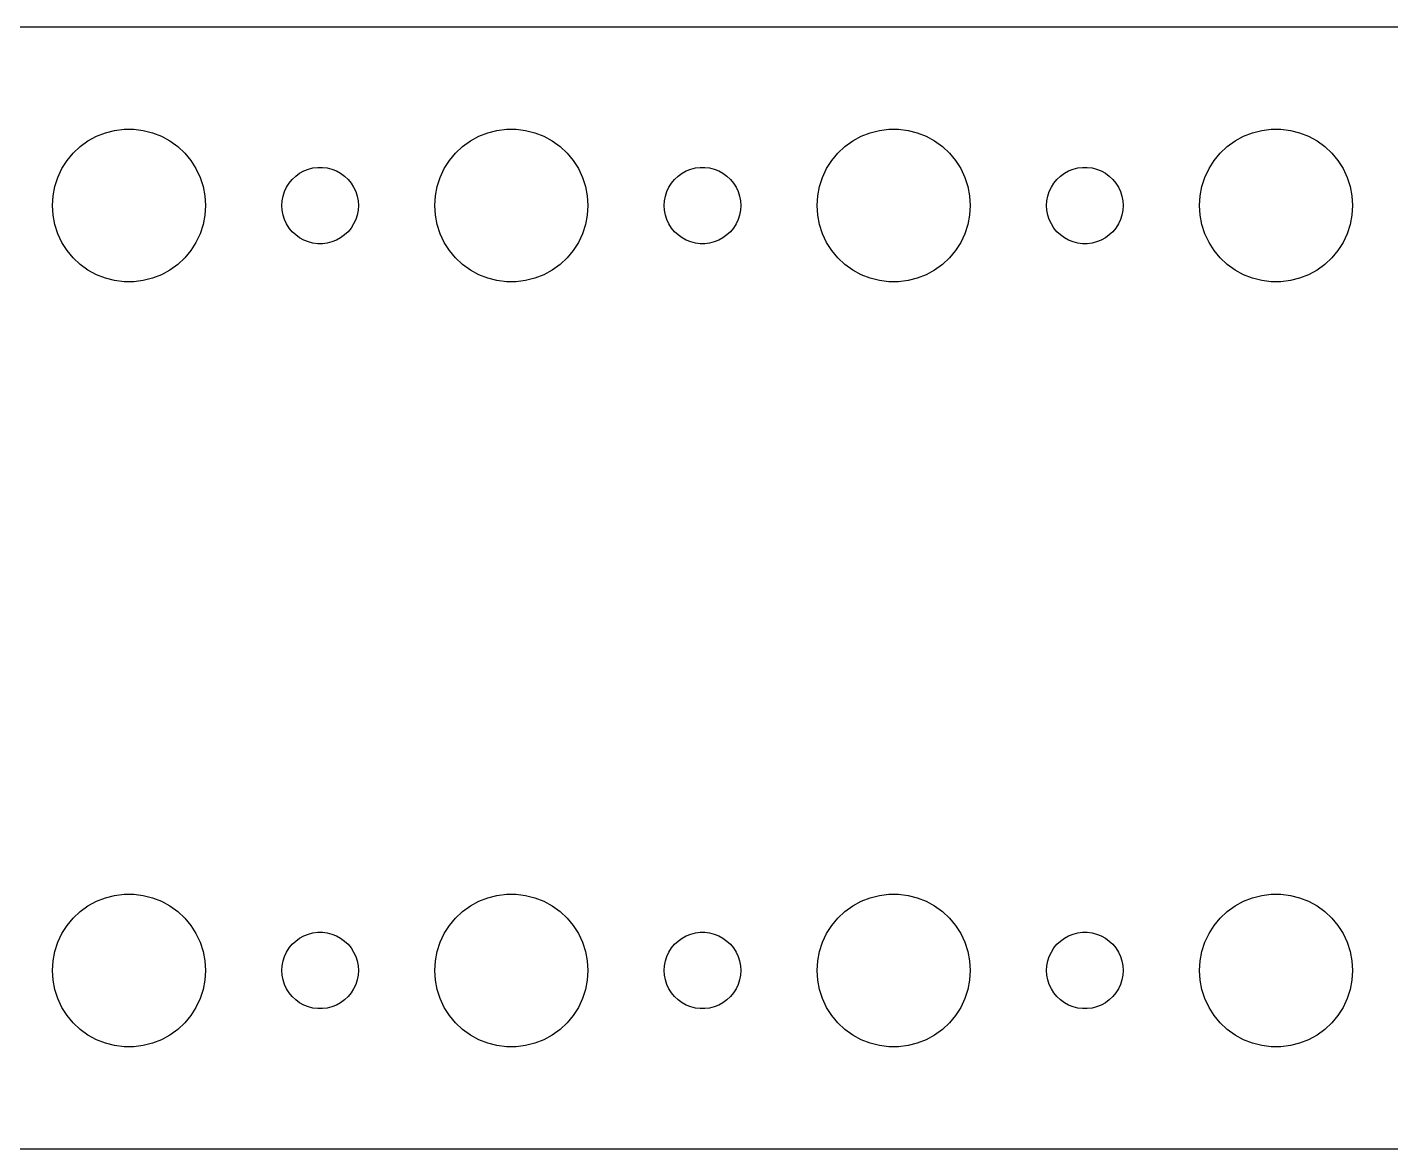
# Model space of a CAD drawing. Header units: metres. Extents: x -187 to 187, y -22 to 22.
# Drawn here: x 41 to 94.5, y -22 to 22 of the extents above; entities that cross this region are included whole.
import ezdxf

# ---------------------------------------------------------------- set-up
doc = ezdxf.new("R2010")
doc.units = ezdxf.units.M

msp = doc.modelspace()

# ---------------------------------------------------------------- linework, layer by layer
for p, q in [((182.314, 21.9901), (-182.314, 21.9901)), ((43.3925, 17.533), (43.7227, 17.7145)), ((43.7227, 17.7145), (44.0729, 17.8532)), ((44.0729, 17.8532), (44.4379, 17.9469)), ((44.4379, 17.9469), (44.8116, 17.9941)), ((44.8116, 17.9941), (45.1884, 17.9941)), ((45.1884, 17.9941), (45.5621, 17.9469)), ((45.5621, 17.9469), (45.927, 17.8532)), ((45.927, 17.8532), (46.2773, 17.7145)), ((46.2773, 17.7145), (46.6075, 17.533)), ((58.3925, 17.533), (58.7227, 17.7145)), ((58.7227, 17.7145), (59.0729, 17.8532)), ((59.0729, 17.8532), (59.4379, 17.9469)), ((59.4379, 17.9469), (59.8116, 17.9941)), ((59.8116, 17.9941), (60.1884, 17.9941)), ((60.1884, 17.9941), (60.5621, 17.9469)), ((60.5621, 17.9469), (60.927, 17.8532)), ((60.927, 17.8532), (61.2773, 17.7145)), ((61.2773, 17.7145), (61.6075, 17.533)), ((73.3925, 17.533), (73.7227, 17.7145)), ((73.7227, 17.7145), (74.073, 17.8532)), ((74.073, 17.8532), (74.4379, 17.9469)), ((74.4379, 17.9469), (74.8116, 17.9941)), ((74.8116, 17.9941), (75.1884, 17.9941)), ((75.1884, 17.9941), (75.5621, 17.9469)), ((75.5621, 17.9469), (75.927, 17.8532)), ((75.927, 17.8532), (76.2773, 17.7145)), ((76.2773, 17.7145), (76.6075, 17.533)), ((88.3925, 17.533), (88.7227, 17.7145)), ((88.7227, 17.7145), (89.073, 17.8532)), ((89.073, 17.8532), (89.4379, 17.9469)), ((89.4379, 17.9469), (89.8116, 17.9941)), ((89.8116, 17.9941), (90.1884, 17.9941)), ((90.1884, 17.9941), (90.5621, 17.9469)), ((90.5621, 17.9469), (90.927, 17.8532)), ((90.927, 17.8532), (91.2773, 17.7145)), ((91.2773, 17.7145), (91.6075, 17.533)), ((42.8131, 17.0536), (43.0877, 17.3115)), ((43.0877, 17.3115), (43.3925, 17.533)), ((46.6075, 17.533), (46.9123, 17.3115)), ((46.9123, 17.3115), (47.1869, 17.0536)), ((57.8131, 17.0536), (58.0877, 17.3115)), ((58.0877, 17.3115), (58.3925, 17.533)), ((61.6075, 17.533), (61.9123, 17.3115)), ((61.9123, 17.3115), (62.1869, 17.0536)), ((72.8131, 17.0536), (73.0877, 17.3115)), ((73.0877, 17.3115), (73.3925, 17.533)), ((76.6075, 17.533), (76.9123, 17.3115)), ((76.9123, 17.3115), (77.1869, 17.0536)), ((87.8131, 17.0536), (88.0877, 17.3115)), ((88.0877, 17.3115), (88.3925, 17.533)), ((91.6075, 17.533), (91.9123, 17.3115)), ((91.9123, 17.3115), (92.1869, 17.0536)), ((42.3711, 16.4453), (42.5729, 16.7634)), ((42.5729, 16.7634), (42.8131, 17.0536)), ((47.1869, 17.0536), (47.427, 16.7634)), ((47.427, 16.7634), (47.6289, 16.4453)), ((57.3711, 16.4453), (57.5729, 16.7634)), ((57.5729, 16.7634), (57.8131, 17.0536)), ((62.1869, 17.0536), (62.427, 16.7634)), ((62.427, 16.7634), (62.6289, 16.4453)), ((72.3711, 16.4453), (72.573, 16.7634)), ((72.573, 16.7634), (72.8131, 17.0536)), ((77.1869, 17.0536), (77.427, 16.7634)), ((77.427, 16.7634), (77.6289, 16.4453)), ((87.3711, 16.4453), (87.573, 16.7634)), ((87.573, 16.7634), (87.8131, 17.0536)), ((92.1869, 17.0536), (92.427, 16.7634)), ((92.427, 16.7634), (92.6289, 16.4453)), ((42.0942, 15.7461), (42.2107, 16.1044)), ((42.2107, 16.1044), (42.3711, 16.4453)), ((47.6289, 16.4453), (47.7893, 16.1044)), ((47.7893, 16.1044), (47.9057, 15.7461)), ((51.4065, 16.0268), (51.5439, 16.1558)), ((51.5439, 16.1558), (51.6963, 16.2665)), ((51.6963, 16.2665), (51.8613, 16.3572)), ((51.8613, 16.3572), (52.0365, 16.4266)), ((52.0365, 16.4266), (52.2189, 16.4734)), ((52.2189, 16.4734), (52.4058, 16.497)), ((52.4058, 16.497), (52.5942, 16.497)), ((52.5942, 16.497), (52.7811, 16.4734)), ((52.7811, 16.4734), (52.9635, 16.4266)), ((52.9635, 16.4266), (53.1387, 16.3572)), ((53.1387, 16.3572), (53.3037, 16.2665)), ((53.3037, 16.2665), (53.4561, 16.1558)), ((53.4561, 16.1558), (53.5934, 16.0268)), ((57.0942, 15.7461), (57.2107, 16.1044)), ((57.2107, 16.1044), (57.3711, 16.4453)), ((62.6289, 16.4453), (62.7893, 16.1044)), ((62.7893, 16.1044), (62.9057, 15.7461)), ((66.4065, 16.0268), (66.5439, 16.1558)), ((66.5439, 16.1558), (66.6963, 16.2665)), ((66.6963, 16.2665), (66.8613, 16.3572)), ((66.8613, 16.3572), (67.0365, 16.4266)), ((67.0365, 16.4266), (67.2189, 16.4734)), ((67.2189, 16.4734), (67.4058, 16.497)), ((67.4058, 16.497), (67.5942, 16.497)), ((67.5942, 16.497), (67.7811, 16.4734)), ((67.7811, 16.4734), (67.9635, 16.4266)), ((67.9635, 16.4266), (68.1387, 16.3572)), ((68.1387, 16.3572), (68.3037, 16.2665)), ((68.3037, 16.2665), (68.4561, 16.1558)), ((68.4561, 16.1558), (68.5934, 16.0268)), ((72.0943, 15.7461), (72.2107, 16.1044)), ((72.2107, 16.1044), (72.3711, 16.4453)), ((77.6289, 16.4453), (77.7893, 16.1044)), ((77.7893, 16.1044), (77.9057, 15.7461)), ((81.4065, 16.0268), (81.5439, 16.1558)), ((81.5439, 16.1558), (81.6963, 16.2665)), ((81.6963, 16.2665), (81.8613, 16.3572)), ((81.8613, 16.3572), (82.0365, 16.4266)), ((82.0365, 16.4266), (82.2189, 16.4734)), ((82.2189, 16.4734), (82.4058, 16.497)), ((82.4058, 16.497), (82.5942, 16.497)), ((82.5942, 16.497), (82.7811, 16.4734)), ((82.7811, 16.4734), (82.9635, 16.4266)), ((82.9635, 16.4266), (83.1387, 16.3572)), ((83.1387, 16.3572), (83.3037, 16.2665)), ((83.3037, 16.2665), (83.4561, 16.1558)), ((83.4561, 16.1558), (83.5934, 16.0268)), ((87.0943, 15.7461), (87.2107, 16.1044)), ((87.2107, 16.1044), (87.3711, 16.4453)), ((92.6289, 16.4453), (92.7893, 16.1044)), ((92.7893, 16.1044), (92.9057, 15.7461)), ((42.0237, 15.376), (42.0942, 15.7461)), ((47.9057, 15.7461), (47.9763, 15.376)), ((51.0471, 15.373), (51.1053, 15.5522)), ((51.1053, 15.5522), (51.1855, 15.7226)), ((51.1855, 15.7226), (51.2865, 15.8817)), ((51.2865, 15.8817), (51.4065, 16.0268)), ((53.5934, 16.0268), (53.7135, 15.8817)), ((53.7135, 15.8817), (53.8145, 15.7226)), ((53.8145, 15.7226), (53.8947, 15.5522)), ((53.8947, 15.5522), (53.9529, 15.373)), ((57.0237, 15.376), (57.0942, 15.7461)), ((62.9057, 15.7461), (62.9763, 15.376)), ((66.0471, 15.373), (66.1053, 15.5522)), ((66.1053, 15.5522), (66.1855, 15.7226)), ((66.1855, 15.7226), (66.2865, 15.8817)), ((66.2865, 15.8817), (66.4065, 16.0268)), ((68.5934, 16.0268), (68.7135, 15.8817)), ((68.7135, 15.8817), (68.8145, 15.7226)), ((68.8145, 15.7226), (68.8947, 15.5522)), ((68.8947, 15.5522), (68.9529, 15.373)), ((72.0237, 15.376), (72.0943, 15.7461)), ((77.9057, 15.7461), (77.9763, 15.376)), ((81.0471, 15.373), (81.1053, 15.5522)), ((81.1053, 15.5522), (81.1855, 15.7226)), ((81.1855, 15.7226), (81.2865, 15.8817)), ((81.2865, 15.8817), (81.4065, 16.0268)), ((83.5934, 16.0268), (83.7135, 15.8817)), ((83.7135, 15.8817), (83.8145, 15.7226)), ((83.8145, 15.7226), (83.8947, 15.5522)), ((83.8947, 15.5522), (83.9529, 15.373)), ((87.0237, 15.376), (87.0943, 15.7461)), ((92.9057, 15.7461), (92.9763, 15.376)), ((42, 15), (42.0237, 15.376)), ((42.0237, 14.624), (42, 15)), ((47.9763, 15.376), (48, 15)), ((48, 15), (47.9763, 14.624)), ((51, 15), (51.0118, 15.188)), ((51.0118, 14.812), (51, 15)), ((51.0118, 15.188), (51.0471, 15.373)), ((53.9529, 15.373), (53.9882, 15.188)), ((53.9882, 15.188), (54, 15)), ((54, 15), (53.9882, 14.812)), ((57, 15), (57.0237, 15.376)), ((57.0237, 14.624), (57, 15)), ((62.9763, 15.376), (63, 15)), ((63, 15), (62.9763, 14.624)), ((66, 15), (66.0118, 15.188)), ((66.0118, 14.812), (66, 15)), ((66.0118, 15.188), (66.0471, 15.373)), ((68.9529, 15.373), (68.9882, 15.188)), ((68.9882, 15.188), (69, 15)), ((69, 15), (68.9882, 14.812)), ((72, 15), (72.0237, 15.376)), ((72.0237, 14.624), (72, 15)), ((77.9763, 15.376), (78, 15)), ((78, 15), (77.9763, 14.624)), ((81, 15), (81.0118, 15.188)), ((81.0118, 14.812), (81, 15)), ((81.0118, 15.188), (81.0471, 15.373)), ((83.9529, 15.373), (83.9882, 15.188)), ((83.9882, 15.188), (84, 15)), ((84, 15), (83.9882, 14.812)), ((87, 15), (87.0237, 15.376)), ((87.0237, 14.624), (87, 15)), ((92.9763, 15.376), (93, 15)), ((93, 15), (92.9763, 14.624)), ((42.0942, 14.2539), (42.0237, 14.624)), ((47.9763, 14.624), (47.9057, 14.2539)), ((51.0471, 14.627), (51.0118, 14.812)), ((51.1053, 14.4478), (51.0471, 14.627)), ((51.1855, 14.2774), (51.1053, 14.4478)), ((53.8947, 14.4478), (53.8145, 14.2774)), ((53.9529, 14.627), (53.8947, 14.4478)), ((53.9882, 14.812), (53.9529, 14.627)), ((57.0942, 14.2539), (57.0237, 14.624)), ((62.9763, 14.624), (62.9057, 14.2539)), ((66.0471, 14.627), (66.0118, 14.812)), ((66.1053, 14.4478), (66.0471, 14.627)), ((66.1855, 14.2774), (66.1053, 14.4478)), ((68.8947, 14.4478), (68.8145, 14.2774)), ((68.9529, 14.627), (68.8947, 14.4478)), ((68.9882, 14.812), (68.9529, 14.627)), ((72.0943, 14.2539), (72.0237, 14.624)), ((77.9763, 14.624), (77.9057, 14.2539)), ((81.0471, 14.627), (81.0118, 14.812)), ((81.1053, 14.4478), (81.0471, 14.627)), ((81.1855, 14.2774), (81.1053, 14.4478)), ((83.8947, 14.4478), (83.8145, 14.2774)), ((83.9529, 14.627), (83.8947, 14.4478)), ((83.9882, 14.812), (83.9529, 14.627)), ((87.0943, 14.2539), (87.0237, 14.624)), ((92.9763, 14.624), (92.9057, 14.2539)), ((42.2107, 13.8956), (42.0942, 14.2539)), ((47.9057, 14.2539), (47.7893, 13.8956)), ((51.2865, 14.1183), (51.1855, 14.2774)), ((51.4065, 13.9732), (51.2865, 14.1183)), ((51.5439, 13.8442), (51.4065, 13.9732)), ((53.5934, 13.9732), (53.4561, 13.8442)), ((53.7135, 14.1183), (53.5934, 13.9732)), ((53.8145, 14.2774), (53.7135, 14.1183)), ((57.2107, 13.8956), (57.0942, 14.2539)), ((62.9057, 14.2539), (62.7893, 13.8956)), ((66.2865, 14.1183), (66.1855, 14.2774)), ((66.4065, 13.9732), (66.2865, 14.1183)), ((66.5439, 13.8442), (66.4065, 13.9732)), ((68.5934, 13.9732), (68.4561, 13.8442)), ((68.7135, 14.1183), (68.5934, 13.9732)), ((68.8145, 14.2774), (68.7135, 14.1183)), ((72.2107, 13.8956), (72.0943, 14.2539)), ((77.9057, 14.2539), (77.7893, 13.8956)), ((81.2865, 14.1183), (81.1855, 14.2774)), ((81.4065, 13.9732), (81.2865, 14.1183)), ((81.5439, 13.8442), (81.4065, 13.9732)), ((83.5934, 13.9732), (83.4561, 13.8442)), ((83.7135, 14.1183), (83.5934, 13.9732)), ((83.8145, 14.2774), (83.7135, 14.1183)), ((87.2107, 13.8956), (87.0943, 14.2539)), ((92.9057, 14.2539), (92.7893, 13.8956)), ((42.3711, 13.5547), (42.2107, 13.8956)), ((42.5729, 13.2366), (42.3711, 13.5547)), ((47.6289, 13.5547), (47.427, 13.2366)), ((47.7893, 13.8956), (47.6289, 13.5547)), ((51.6963, 13.7335), (51.5439, 13.8442)), ((51.8613, 13.6427), (51.6963, 13.7335)), ((52.0365, 13.5734), (51.8613, 13.6427)), ((52.2189, 13.5266), (52.0365, 13.5734)), ((52.4058, 13.5029), (52.2189, 13.5266)), ((52.5942, 13.5029), (52.4058, 13.5029)), ((52.7811, 13.5266), (52.5942, 13.5029)), ((52.9635, 13.5734), (52.7811, 13.5266)), ((53.1387, 13.6427), (52.9635, 13.5734)), ((53.3037, 13.7335), (53.1387, 13.6427)), ((53.4561, 13.8442), (53.3037, 13.7335)), ((57.3711, 13.5547), (57.2107, 13.8956)), ((57.5729, 13.2366), (57.3711, 13.5547)), ((62.6289, 13.5547), (62.427, 13.2366)), ((62.7893, 13.8956), (62.6289, 13.5547)), ((66.6963, 13.7335), (66.5439, 13.8442)), ((66.8613, 13.6427), (66.6963, 13.7335)), ((67.0365, 13.5734), (66.8613, 13.6427)), ((67.2189, 13.5266), (67.0365, 13.5734)), ((67.4058, 13.5029), (67.2189, 13.5266)), ((67.5942, 13.5029), (67.4058, 13.5029)), ((67.7811, 13.5266), (67.5942, 13.5029)), ((67.9635, 13.5734), (67.7811, 13.5266)), ((68.1387, 13.6427), (67.9635, 13.5734)), ((68.3037, 13.7335), (68.1387, 13.6427)), ((68.4561, 13.8442), (68.3037, 13.7335)), ((72.3711, 13.5547), (72.2107, 13.8956)), ((72.573, 13.2366), (72.3711, 13.5547)), ((77.6289, 13.5547), (77.427, 13.2366)), ((77.7893, 13.8956), (77.6289, 13.5547)), ((81.6963, 13.7335), (81.5439, 13.8442)), ((81.8613, 13.6427), (81.6963, 13.7335)), ((82.0365, 13.5734), (81.8613, 13.6427)), ((82.2189, 13.5266), (82.0365, 13.5734)), ((82.4058, 13.5029), (82.2189, 13.5266)), ((82.5942, 13.5029), (82.4058, 13.5029)), ((82.7811, 13.5266), (82.5942, 13.5029)), ((82.9635, 13.5734), (82.7811, 13.5266)), ((83.1387, 13.6427), (82.9635, 13.5734)), ((83.3037, 13.7335), (83.1387, 13.6427)), ((83.4561, 13.8442), (83.3037, 13.7335)), ((87.3711, 13.5547), (87.2107, 13.8956)), ((87.573, 13.2366), (87.3711, 13.5547)), ((92.6289, 13.5547), (92.427, 13.2366)), ((92.7893, 13.8956), (92.6289, 13.5547)), ((42.8131, 12.9464), (42.5729, 13.2366)), ((43.0877, 12.6884), (42.8131, 12.9464)), ((47.1869, 12.9464), (46.9123, 12.6884)), ((47.427, 13.2366), (47.1869, 12.9464)), ((57.8131, 12.9464), (57.5729, 13.2366)), ((58.0877, 12.6884), (57.8131, 12.9464)), ((62.1869, 12.9464), (61.9123, 12.6884)), ((62.427, 13.2366), (62.1869, 12.9464)), ((72.8131, 12.9464), (72.573, 13.2366)), ((73.0877, 12.6884), (72.8131, 12.9464)), ((77.1869, 12.9464), (76.9123, 12.6884)), ((77.427, 13.2366), (77.1869, 12.9464)), ((87.8131, 12.9464), (87.573, 13.2366)), ((88.0877, 12.6884), (87.8131, 12.9464)), ((92.1869, 12.9464), (91.9123, 12.6884)), ((92.427, 13.2366), (92.1869, 12.9464)), ((43.3925, 12.467), (43.0877, 12.6884)), ((43.7227, 12.2855), (43.3925, 12.467)), ((46.6075, 12.467), (46.2773, 12.2855)), ((46.9123, 12.6884), (46.6075, 12.467)), ((58.3925, 12.467), (58.0877, 12.6884)), ((58.7227, 12.2855), (58.3925, 12.467)), ((61.6075, 12.467), (61.2773, 12.2855)), ((61.9123, 12.6884), (61.6075, 12.467)), ((73.3925, 12.467), (73.0877, 12.6884)), ((73.7227, 12.2855), (73.3925, 12.467)), ((76.6075, 12.467), (76.2773, 12.2855)), ((76.9123, 12.6884), (76.6075, 12.467)), ((88.3925, 12.467), (88.0877, 12.6884)), ((88.7227, 12.2855), (88.3925, 12.467)), ((91.6075, 12.467), (91.2773, 12.2855)), ((91.9123, 12.6884), (91.6075, 12.467)), ((44.0729, 12.1468), (43.7227, 12.2855)), ((44.4379, 12.0531), (44.0729, 12.1468)), ((44.8116, 12.0059), (44.4379, 12.0531)), ((45.1884, 12.0059), (44.8116, 12.0059)), ((45.5621, 12.0531), (45.1884, 12.0059)), ((45.927, 12.1468), (45.5621, 12.0531)), ((46.2773, 12.2855), (45.927, 12.1468)), ((59.0729, 12.1468), (58.7227, 12.2855)), ((59.4379, 12.0531), (59.0729, 12.1468)), ((59.8116, 12.0059), (59.4379, 12.0531)), ((60.1884, 12.0059), (59.8116, 12.0059)), ((60.5621, 12.0531), (60.1884, 12.0059)), ((60.927, 12.1468), (60.5621, 12.0531)), ((61.2773, 12.2855), (60.927, 12.1468)), ((74.073, 12.1468), (73.7227, 12.2855)), ((74.4379, 12.0531), (74.073, 12.1468)), ((74.8116, 12.0059), (74.4379, 12.0531)), ((75.1884, 12.0059), (74.8116, 12.0059)), ((75.5621, 12.0531), (75.1884, 12.0059)), ((75.927, 12.1468), (75.5621, 12.0531)), ((76.2773, 12.2855), (75.927, 12.1468)), ((89.073, 12.1468), (88.7227, 12.2855)), ((89.4379, 12.0531), (89.073, 12.1468)), ((89.8116, 12.0059), (89.4379, 12.0531)), ((90.1884, 12.0059), (89.8116, 12.0059)), ((90.5621, 12.0531), (90.1884, 12.0059)), ((90.927, 12.1468), (90.5621, 12.0531)), ((91.2773, 12.2855), (90.927, 12.1468)), ((43.3925, -12.467), (43.7227, -12.2855)), ((43.7227, -12.2855), (44.0729, -12.1468)), ((44.0729, -12.1468), (44.4379, -12.0531)), ((44.4379, -12.0531), (44.8116, -12.0059)), ((44.8116, -12.0059), (45.1884, -12.0059)), ((45.1884, -12.0059), (45.5621, -12.0531)), ((45.5621, -12.0531), (45.927, -12.1468)), ((45.927, -12.1468), (46.2773, -12.2855)), ((46.2773, -12.2855), (46.6075, -12.467)), ((58.3925, -12.467), (58.7227, -12.2855)), ((58.7227, -12.2855), (59.0729, -12.1468)), ((59.0729, -12.1468), (59.4379, -12.0531)), ((59.4379, -12.0531), (59.8116, -12.0059)), ((59.8116, -12.0059), (60.1884, -12.0059)), ((60.1884, -12.0059), (60.5621, -12.0531)), ((60.5621, -12.0531), (60.927, -12.1468)), ((60.927, -12.1468), (61.2773, -12.2855)), ((61.2773, -12.2855), (61.6075, -12.467)), ((73.3925, -12.467), (73.7227, -12.2855)), ((73.7227, -12.2855), (74.073, -12.1468)), ((74.073, -12.1468), (74.4379, -12.0531)), ((74.4379, -12.0531), (74.8116, -12.0059)), ((74.8116, -12.0059), (75.1884, -12.0059)), ((75.1884, -12.0059), (75.5621, -12.0531)), ((75.5621, -12.0531), (75.927, -12.1468)), ((75.927, -12.1468), (76.2773, -12.2855)), ((76.2773, -12.2855), (76.6075, -12.467)), ((88.3925, -12.467), (88.7227, -12.2855)), ((88.7227, -12.2855), (89.073, -12.1468)), ((89.073, -12.1468), (89.4379, -12.0531)), ((89.4379, -12.0531), (89.8116, -12.0059)), ((89.8116, -12.0059), (90.1884, -12.0059)), ((90.1884, -12.0059), (90.5621, -12.0531)), ((90.5621, -12.0531), (90.927, -12.1468)), ((90.927, -12.1468), (91.2773, -12.2855)), ((91.2773, -12.2855), (91.6075, -12.467)), ((42.8131, -12.9464), (43.0877, -12.6884)), ((43.0877, -12.6884), (43.3925, -12.467)), ((46.6075, -12.467), (46.9123, -12.6884)), ((46.9123, -12.6884), (47.1869, -12.9464)), ((57.8131, -12.9464), (58.0877, -12.6884)), ((58.0877, -12.6884), (58.3925, -12.467)), ((61.6075, -12.467), (61.9123, -12.6884)), ((61.9123, -12.6884), (62.1869, -12.9464)), ((72.8131, -12.9464), (73.0877, -12.6884)), ((73.0877, -12.6884), (73.3925, -12.467)), ((76.6075, -12.467), (76.9123, -12.6884)), ((76.9123, -12.6884), (77.1869, -12.9464)), ((87.8131, -12.9464), (88.0877, -12.6884)), ((88.0877, -12.6884), (88.3925, -12.467)), ((91.6075, -12.467), (91.9123, -12.6884)), ((91.9123, -12.6884), (92.1869, -12.9464)), ((42.3711, -13.5547), (42.5729, -13.2366)), ((42.5729, -13.2366), (42.8131, -12.9464)), ((47.1869, -12.9464), (47.427, -13.2366)), ((47.427, -13.2366), (47.6289, -13.5547)), ((57.3711, -13.5547), (57.5729, -13.2366)), ((57.5729, -13.2366), (57.8131, -12.9464)), ((62.1869, -12.9464), (62.427, -13.2366)), ((62.427, -13.2366), (62.6289, -13.5547)), ((72.3711, -13.5547), (72.573, -13.2366)), ((72.573, -13.2366), (72.8131, -12.9464)), ((77.1869, -12.9464), (77.427, -13.2366)), ((77.427, -13.2366), (77.6289, -13.5547)), ((87.3711, -13.5547), (87.573, -13.2366)), ((87.573, -13.2366), (87.8131, -12.9464)), ((92.1869, -12.9464), (92.427, -13.2366)), ((92.427, -13.2366), (92.6289, -13.5547)), ((42.0942, -14.2539), (42.2107, -13.8956)), ((42.2107, -13.8956), (42.3711, -13.5547)), ((47.6289, -13.5547), (47.7893, -13.8956)), ((47.7893, -13.8956), (47.9057, -14.2539)), ((51.4065, -13.9732), (51.5439, -13.8442)), ((51.5439, -13.8442), (51.6963, -13.7335)), ((51.6963, -13.7335), (51.8613, -13.6427)), ((51.8613, -13.6427), (52.0365, -13.5734)), ((52.0365, -13.5734), (52.2189, -13.5266)), ((52.2189, -13.5266), (52.4058, -13.5029)), ((52.4058, -13.5029), (52.5942, -13.5029)), ((52.5942, -13.5029), (52.7811, -13.5266)), ((52.7811, -13.5266), (52.9635, -13.5734)), ((52.9635, -13.5734), (53.1387, -13.6427)), ((53.1387, -13.6427), (53.3037, -13.7335)), ((53.3037, -13.7335), (53.4561, -13.8442)), ((53.4561, -13.8442), (53.5934, -13.9732)), ((57.0942, -14.2539), (57.2107, -13.8956)), ((57.2107, -13.8956), (57.3711, -13.5547)), ((62.6289, -13.5547), (62.7893, -13.8956)), ((62.7893, -13.8956), (62.9057, -14.2539)), ((66.4065, -13.9732), (66.5439, -13.8442)), ((66.5439, -13.8442), (66.6963, -13.7335)), ((66.6963, -13.7335), (66.8613, -13.6427)), ((66.8613, -13.6427), (67.0365, -13.5734)), ((67.0365, -13.5734), (67.2189, -13.5266)), ((67.2189, -13.5266), (67.4058, -13.5029)), ((67.4058, -13.5029), (67.5942, -13.5029)), ((67.5942, -13.5029), (67.7811, -13.5266)), ((67.7811, -13.5266), (67.9635, -13.5734)), ((67.9635, -13.5734), (68.1387, -13.6427)), ((68.1387, -13.6427), (68.3037, -13.7335)), ((68.3037, -13.7335), (68.4561, -13.8442)), ((68.4561, -13.8442), (68.5934, -13.9732)), ((72.0943, -14.2539), (72.2107, -13.8956)), ((72.2107, -13.8956), (72.3711, -13.5547)), ((77.6289, -13.5547), (77.7893, -13.8956)), ((77.7893, -13.8956), (77.9057, -14.2539)), ((81.4065, -13.9732), (81.5439, -13.8442)), ((81.5439, -13.8442), (81.6963, -13.7335)), ((81.6963, -13.7335), (81.8613, -13.6427)), ((81.8613, -13.6427), (82.0365, -13.5734)), ((82.0365, -13.5734), (82.2189, -13.5266)), ((82.2189, -13.5266), (82.4058, -13.5029)), ((82.4058, -13.5029), (82.5942, -13.5029)), ((82.5942, -13.5029), (82.7811, -13.5266)), ((82.7811, -13.5266), (82.9635, -13.5734)), ((82.9635, -13.5734), (83.1387, -13.6427)), ((83.1387, -13.6427), (83.3037, -13.7335)), ((83.3037, -13.7335), (83.4561, -13.8442)), ((83.4561, -13.8442), (83.5934, -13.9732)), ((87.0943, -14.2539), (87.2107, -13.8956)), ((87.2107, -13.8956), (87.3711, -13.5547)), ((92.6289, -13.5547), (92.7893, -13.8956)), ((92.7893, -13.8956), (92.9057, -14.2539)), ((42.0237, -14.624), (42.0942, -14.2539)), ((47.9057, -14.2539), (47.9763, -14.624)), ((51.1053, -14.4478), (51.1855, -14.2774)), ((51.1855, -14.2774), (51.2865, -14.1183)), ((51.2865, -14.1183), (51.4065, -13.9732)), ((53.5934, -13.9732), (53.7135, -14.1183)), ((53.7135, -14.1183), (53.8145, -14.2774)), ((53.8145, -14.2774), (53.8947, -14.4478)), ((57.0237, -14.624), (57.0942, -14.2539)), ((62.9057, -14.2539), (62.9763, -14.624)), ((66.1053, -14.4478), (66.1855, -14.2774)), ((66.1855, -14.2774), (66.2865, -14.1183)), ((66.2865, -14.1183), (66.4065, -13.9732)), ((68.5934, -13.9732), (68.7135, -14.1183)), ((68.7135, -14.1183), (68.8145, -14.2774)), ((68.8145, -14.2774), (68.8947, -14.4478)), ((72.0237, -14.624), (72.0943, -14.2539)), ((77.9057, -14.2539), (77.9763, -14.624)), ((81.1053, -14.4478), (81.1855, -14.2774)), ((81.1855, -14.2774), (81.2865, -14.1183)), ((81.2865, -14.1183), (81.4065, -13.9732)), ((83.5934, -13.9732), (83.7135, -14.1183)), ((83.7135, -14.1183), (83.8145, -14.2774)), ((83.8145, -14.2774), (83.8947, -14.4478)), ((87.0237, -14.624), (87.0943, -14.2539)), ((92.9057, -14.2539), (92.9763, -14.624)), ((42, -15), (42.0237, -14.624)), ((47.9763, -14.624), (48, -15)), ((51, -15), (51.0118, -14.812)), ((51.0118, -14.812), (51.0471, -14.627)), ((51.0471, -14.627), (51.1053, -14.4478)), ((53.8947, -14.4478), (53.9529, -14.627)), ((53.9529, -14.627), (53.9882, -14.812)), ((53.9882, -14.812), (54, -15)), ((57, -15), (57.0237, -14.624)), ((62.9763, -14.624), (63, -15)), ((66, -15), (66.0118, -14.812)), ((66.0118, -14.812), (66.0471, -14.627)), ((66.0471, -14.627), (66.1053, -14.4478)), ((68.8947, -14.4478), (68.9529, -14.627)), ((68.9529, -14.627), (68.9882, -14.812)), ((68.9882, -14.812), (69, -15)), ((72, -15), (72.0237, -14.624)), ((77.9763, -14.624), (78, -15)), ((81, -15), (81.0118, -14.812)), ((81.0118, -14.812), (81.0471, -14.627)), ((81.0471, -14.627), (81.1053, -14.4478)), ((83.8947, -14.4478), (83.9529, -14.627)), ((83.9529, -14.627), (83.9882, -14.812)), ((83.9882, -14.812), (84, -15)), ((87, -15), (87.0237, -14.624)), ((92.9763, -14.624), (93, -15)), ((42.0237, -15.376), (42, -15)), ((42.0942, -15.7461), (42.0237, -15.376)), ((47.9763, -15.376), (47.9057, -15.7461)), ((48, -15), (47.9763, -15.376)), ((51.0118, -15.188), (51, -15)), ((51.0471, -15.373), (51.0118, -15.188)), ((51.1053, -15.5522), (51.0471, -15.373)), ((53.9529, -15.373), (53.8947, -15.5522)), ((53.9882, -15.188), (53.9529, -15.373)), ((54, -15), (53.9882, -15.188)), ((57.0237, -15.376), (57, -15)), ((57.0942, -15.7461), (57.0237, -15.376)), ((62.9763, -15.376), (62.9057, -15.7461)), ((63, -15), (62.9763, -15.376)), ((66.0118, -15.188), (66, -15)), ((66.0471, -15.373), (66.0118, -15.188)), ((66.1053, -15.5522), (66.0471, -15.373)), ((68.9529, -15.373), (68.8947, -15.5522)), ((68.9882, -15.188), (68.9529, -15.373)), ((69, -15), (68.9882, -15.188)), ((72.0237, -15.376), (72, -15)), ((72.0943, -15.7461), (72.0237, -15.376)), ((77.9763, -15.376), (77.9057, -15.7461)), ((78, -15), (77.9763, -15.376)), ((81.0118, -15.188), (81, -15)), ((81.0471, -15.373), (81.0118, -15.188)), ((81.1053, -15.5522), (81.0471, -15.373)), ((83.9529, -15.373), (83.8947, -15.5522)), ((83.9882, -15.188), (83.9529, -15.373)), ((84, -15), (83.9882, -15.188)), ((87.0237, -15.376), (87, -15)), ((87.0943, -15.7461), (87.0237, -15.376)), ((92.9763, -15.376), (92.9057, -15.7461)), ((93, -15), (92.9763, -15.376)), ((42.2107, -16.1044), (42.0942, -15.7461)), ((47.9057, -15.7461), (47.7893, -16.1044)), ((51.1855, -15.7226), (51.1053, -15.5522)), ((51.2865, -15.8817), (51.1855, -15.7226)), ((51.4065, -16.0268), (51.2865, -15.8817)), ((51.5439, -16.1558), (51.4065, -16.0268)), ((53.5934, -16.0268), (53.4561, -16.1558)), ((53.7135, -15.8817), (53.5934, -16.0268)), ((53.8145, -15.7226), (53.7135, -15.8817)), ((53.8947, -15.5522), (53.8145, -15.7226)), ((57.2107, -16.1044), (57.0942, -15.7461)), ((62.9057, -15.7461), (62.7893, -16.1044)), ((66.1855, -15.7226), (66.1053, -15.5522)), ((66.2865, -15.8817), (66.1855, -15.7226)), ((66.4065, -16.0268), (66.2865, -15.8817)), ((66.5439, -16.1558), (66.4065, -16.0268)), ((68.5934, -16.0268), (68.4561, -16.1558)), ((68.7135, -15.8817), (68.5934, -16.0268)), ((68.8145, -15.7226), (68.7135, -15.8817)), ((68.8947, -15.5522), (68.8145, -15.7226)), ((72.2107, -16.1044), (72.0943, -15.7461)), ((77.9057, -15.7461), (77.7893, -16.1044)), ((81.1855, -15.7226), (81.1053, -15.5522)), ((81.2865, -15.8817), (81.1855, -15.7226)), ((81.4065, -16.0268), (81.2865, -15.8817)), ((81.5439, -16.1558), (81.4065, -16.0268)), ((83.5934, -16.0268), (83.4561, -16.1558)), ((83.7135, -15.8817), (83.5934, -16.0268)), ((83.8145, -15.7226), (83.7135, -15.8817)), ((83.8947, -15.5522), (83.8145, -15.7226)), ((87.2107, -16.1044), (87.0943, -15.7461)), ((92.9057, -15.7461), (92.7893, -16.1044)), ((42.3711, -16.4453), (42.2107, -16.1044)), ((42.5729, -16.7634), (42.3711, -16.4453)), ((47.6289, -16.4453), (47.427, -16.7634)), ((47.7893, -16.1044), (47.6289, -16.4453)), ((51.6963, -16.2665), (51.5439, -16.1558)), ((51.8613, -16.3572), (51.6963, -16.2665)), ((52.0365, -16.4266), (51.8613, -16.3572)), ((52.2189, -16.4734), (52.0365, -16.4266)), ((52.4058, -16.497), (52.2189, -16.4734)), ((52.5942, -16.497), (52.4058, -16.497)), ((52.7811, -16.4734), (52.5942, -16.497)), ((52.9635, -16.4266), (52.7811, -16.4734)), ((53.1387, -16.3572), (52.9635, -16.4266)), ((53.3037, -16.2665), (53.1387, -16.3572)), ((53.4561, -16.1558), (53.3037, -16.2665)), ((57.3711, -16.4453), (57.2107, -16.1044)), ((57.5729, -16.7634), (57.3711, -16.4453)), ((62.6289, -16.4453), (62.427, -16.7634)), ((62.7893, -16.1044), (62.6289, -16.4453)), ((66.6963, -16.2665), (66.5439, -16.1558)), ((66.8613, -16.3572), (66.6963, -16.2665)), ((67.0365, -16.4266), (66.8613, -16.3572)), ((67.2189, -16.4734), (67.0365, -16.4266)), ((67.4058, -16.497), (67.2189, -16.4734)), ((67.5942, -16.497), (67.4058, -16.497)), ((67.7811, -16.4734), (67.5942, -16.497)), ((67.9635, -16.4266), (67.7811, -16.4734)), ((68.1387, -16.3572), (67.9635, -16.4266)), ((68.3037, -16.2665), (68.1387, -16.3572)), ((68.4561, -16.1558), (68.3037, -16.2665)), ((72.3711, -16.4453), (72.2107, -16.1044)), ((72.573, -16.7634), (72.3711, -16.4453)), ((77.6289, -16.4453), (77.427, -16.7634)), ((77.7893, -16.1044), (77.6289, -16.4453)), ((81.6963, -16.2665), (81.5439, -16.1558)), ((81.8613, -16.3572), (81.6963, -16.2665)), ((82.0365, -16.4266), (81.8613, -16.3572)), ((82.2189, -16.4734), (82.0365, -16.4266)), ((82.4058, -16.497), (82.2189, -16.4734)), ((82.5942, -16.497), (82.4058, -16.497)), ((82.7811, -16.4734), (82.5942, -16.497)), ((82.9635, -16.4266), (82.7811, -16.4734)), ((83.1387, -16.3572), (82.9635, -16.4266)), ((83.3037, -16.2665), (83.1387, -16.3572)), ((83.4561, -16.1558), (83.3037, -16.2665)), ((87.3711, -16.4453), (87.2107, -16.1044)), ((87.573, -16.7634), (87.3711, -16.4453)), ((92.6289, -16.4453), (92.427, -16.7634)), ((92.7893, -16.1044), (92.6289, -16.4453)), ((42.8131, -17.0536), (42.5729, -16.7634)), ((43.0877, -17.3115), (42.8131, -17.0536)), ((47.1869, -17.0536), (46.9123, -17.3115)), ((47.427, -16.7634), (47.1869, -17.0536)), ((57.8131, -17.0536), (57.5729, -16.7634)), ((58.0877, -17.3115), (57.8131, -17.0536)), ((62.1869, -17.0536), (61.9123, -17.3115)), ((62.427, -16.7634), (62.1869, -17.0536)), ((72.8131, -17.0536), (72.573, -16.7634)), ((73.0877, -17.3115), (72.8131, -17.0536)), ((77.1869, -17.0536), (76.9123, -17.3115)), ((77.427, -16.7634), (77.1869, -17.0536)), ((87.8131, -17.0536), (87.573, -16.7634)), ((88.0877, -17.3115), (87.8131, -17.0536)), ((92.1869, -17.0536), (91.9123, -17.3115)), ((92.427, -16.7634), (92.1869, -17.0536)), ((43.3925, -17.533), (43.0877, -17.3115)), ((43.7227, -17.7145), (43.3925, -17.533)), ((46.6075, -17.533), (46.2773, -17.7145)), ((46.9123, -17.3115), (46.6075, -17.533)), ((58.3925, -17.533), (58.0877, -17.3115)), ((58.7227, -17.7145), (58.3925, -17.533)), ((61.6075, -17.533), (61.2773, -17.7145)), ((61.9123, -17.3115), (61.6075, -17.533)), ((73.3925, -17.533), (73.0877, -17.3115)), ((73.7227, -17.7145), (73.3925, -17.533)), ((76.6075, -17.533), (76.2773, -17.7145)), ((76.9123, -17.3115), (76.6075, -17.533)), ((88.3925, -17.533), (88.0877, -17.3115)), ((88.7227, -17.7145), (88.3925, -17.533)), ((91.6075, -17.533), (91.2773, -17.7145)), ((91.9123, -17.3115), (91.6075, -17.533)), ((44.0729, -17.8532), (43.7227, -17.7145)), ((44.4379, -17.9469), (44.0729, -17.8532)), ((44.8116, -17.9941), (44.4379, -17.9469)), ((45.1884, -17.9941), (44.8116, -17.9941)), ((45.5621, -17.9469), (45.1884, -17.9941)), ((45.927, -17.8532), (45.5621, -17.9469)), ((46.2773, -17.7145), (45.927, -17.8532)), ((59.0729, -17.8532), (58.7227, -17.7145)), ((59.4379, -17.9469), (59.0729, -17.8532)), ((59.8116, -17.9941), (59.4379, -17.9469)), ((60.1884, -17.9941), (59.8116, -17.9941)), ((60.5621, -17.9469), (60.1884, -17.9941)), ((60.927, -17.8532), (60.5621, -17.9469)), ((61.2773, -17.7145), (60.927, -17.8532)), ((74.073, -17.8532), (73.7227, -17.7145)), ((74.4379, -17.9469), (74.073, -17.8532)), ((74.8116, -17.9941), (74.4379, -17.9469)), ((75.1884, -17.9941), (74.8116, -17.9941)), ((75.5621, -17.9469), (75.1884, -17.9941)), ((75.927, -17.8532), (75.5621, -17.9469)), ((76.2773, -17.7145), (75.927, -17.8532)), ((89.073, -17.8532), (88.7227, -17.7145)), ((89.4379, -17.9469), (89.073, -17.8532)), ((89.8116, -17.9941), (89.4379, -17.9469)), ((90.1884, -17.9941), (89.8116, -17.9941)), ((90.5621, -17.9469), (90.1884, -17.9941)), ((90.927, -17.8532), (90.5621, -17.9469)), ((91.2773, -17.7145), (90.927, -17.8532)), ((-182.314, -21.9901), (182.314, -21.9901))]:
    msp.add_line(p, q)

doc.saveas('drawing.dxf')
